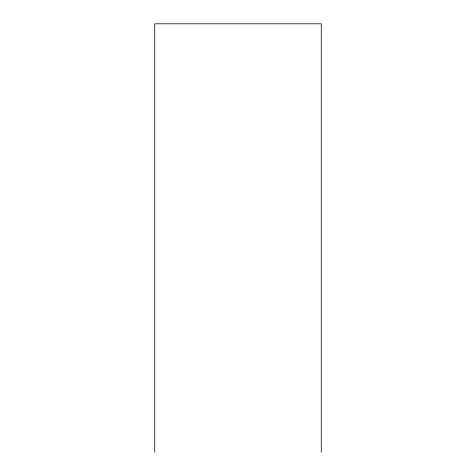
<?xml version="1.0" encoding="UTF-8"?>
<svg xmlns="http://www.w3.org/2000/svg" width="476" height="476" viewBox="0 0 476 476"><rect width="100%" height="100%" fill="white"/><g stroke="black" fill="none" stroke-linecap="round" stroke-linejoin="round"><path stroke-width="0.71" d="M321.258 452.2L321.258 23.8L154.742 23.8L154.742 452.2"/></g></svg>
